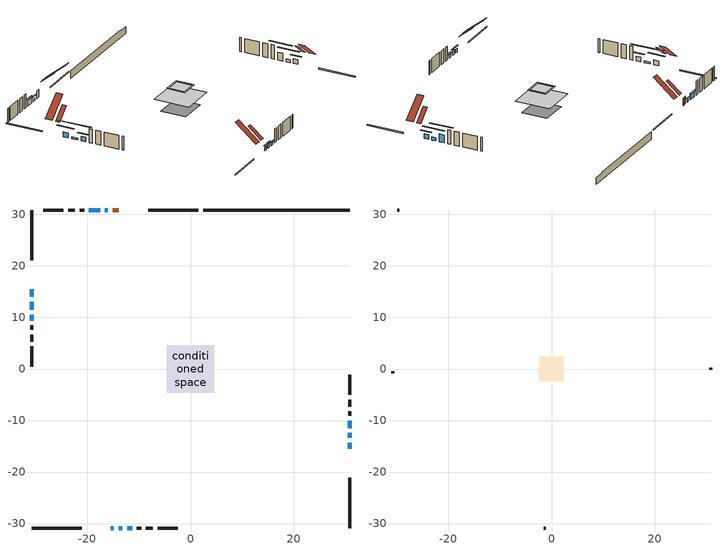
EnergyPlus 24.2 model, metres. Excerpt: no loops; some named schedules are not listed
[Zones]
conditioned space
 floor adiabatic (AdiabaticFloorConstruction): -4.64,-4.64 -4.64,4.64 4.64,4.64 4.64,-4.64 z1.78
 floor foundation (Slab1 construction): -3.71,-3.4 -3.71,3.4 3.71,3.4 3.71,-3.4 z-1.42
 wall outside (RimJoist1 construction): 1.5,30.87 -8.22,30.87 / -30.87,-30.87 -21.15,-30.87 / -30.87,30.87 -30.87,21.15 / 30.87,-30.87 30.87,-21.15 z0.56:0.86
 wall outside (AdiabaticWallConstruction 1): -13.92,30.87 -15.14,30.87 z0.56:2.59
 wall outside (AdiabaticWallConstruction): 30.87,-15.45 30.87,-14.28 / -30.87,10.54 -30.87,9.37 z0.56:1.73; -30.87,15.45 -30.87,14.03 / -13.96,-30.87 -13.25,-30.87 z0.56:1.83; -30.87,13.1 -30.87,11.47 z0.56:1.02; -15.45,-30.87 -14.89,-30.87 z0.56:1.48; -16.06,30.87 -16.62,30.87 z0.56:1.12; -12.32,-30.87 -11.35,-30.87 / 30.87,-13.35 30.87,-12.38 z0.56:1.38; -17.55,30.87 -19.71,30.87 z0.56:1.96; 30.87,-11.46 30.87,-10.03 z0.56:2.59
 wall outside (Wall1 construction): -20.64,30.87 -21.49,30.87 / -10.43,-30.87 -9.57,-30.87 / -30.87,8.45 -30.87,7.59 / 30.87,-9.1 30.87,-8.25 z0.56:4.22
 wall outside (Wall2 construction): -22.42,30.87 -23.77,30.87 / -8.64,-30.87 -7.29,-30.87 / -30.87,6.66 -30.87,5.31 / 30.87,-7.32 30.87,-5.97 z0.56:4.22
 wall outside (Wall3 construction): -24.7,30.87 -28.63,30.87 / -6.36,-30.87 -2.44,-30.87 / -30.87,4.38 -30.87,0.46 / 30.87,-5.04 30.87,-1.12 z0.56:4.22
 wall foundation (FoundationWall1 construction): 2.43,30.87,-1.42 2.43,30.87,0.56 28.02,30.87,0.56 28.02,30.87,0.3 30.87,30.87,0.3 30.87,30.87,-1.42
 window (WindowConstruction): 30.87,-15.45 30.87,-14.28 z0.56:1.73
 window (WindowConstruction 7): -30.87,15.45 -30.87,14.03 z0.56:1.83
 window (WindowConstruction 10): -30.87,13.1 -30.87,11.47 z0.56:1.02
 window (WindowConstruction 1): -30.87,10.54 -30.87,9.38 z0.56:1.73
 window (WindowConstruction 8): -15.45,-30.87 -14.89,-30.87 z0.56:1.47
 window (WindowConstruction 9): -16.06,30.87 -16.62,30.87 z0.56:1.12
 window (WindowConstruction 2): -13.96,-30.87 -13.25,-30.87 z0.56:1.83
 window (WindowConstruction 3): -12.32,-30.87 -11.35,-30.87 z0.56:1.37
 window (WindowConstruction 4): -17.55,30.87 -19.71,30.87 z0.56:1.96
 window (WindowConstruction 5): 30.87,-13.35 30.87,-12.38 z0.56:1.37
 window (WindowConstruction 6): 30.87,-11.46 30.87,-10.03 z0.56:2.59
 door (Door): -13.92,30.87 -15.14,30.87 z0.56:2.59
 ceiling adiabatic (AdiabaticFloorConstruction): 4.64,-4.64 4.64,4.64 -4.64,4.64 -4.64,-4.64 z1.78
 roof outside (Roof2 construction): -12.99,30.87,4.22 -12.99,27.42,7.09 -11.87,27.42,7.09 -11.87,30.87,4.22; -16.38,-30.87,4.22 -16.38,-27.42,7.09 -17.5,-27.42,7.09 -17.5,-30.87,4.22; -30.87,16.38,4.22 -27.42,16.38,7.09 -27.42,17.5,7.09 -30.87,17.5,4.22; 30.87,-16.38,4.22 27.42,-16.38,7.09 27.42,-17.5,7.09 30.87,-17.5,4.22
attic - vented
 floor to conditioned space (Floor1 construction Reversed): -2,-2 -2,2 2,2 2,-2 z4.22
 floor to conditioned space (Floor2 construction Reversed): -2.42,-2.42 -2.42,2.42 2.42,2.42 2.42,-2.42 z4.22
 wall outside (Wall4 construction): -29.55,30.87 -29.94,30.87 / -1.51,-30.87 -1.13,-30.87 / -30.87,-0.47 -30.87,-0.85 / 30.87,-0.19 30.87,0.2 z0.56:4.22
 roof outside (Roof1 construction): -10.94,30.87,4.22 -10.94,25.35,8.81 -9.15,25.35,8.81 -9.15,30.87,4.22; -18.43,-30.87,4.22 -18.43,-25.35,8.81 -20.22,-25.35,8.81 -20.22,-30.87,4.22; -30.87,18.43,4.22 -25.35,18.43,8.81 -25.35,20.22,8.81 -30.87,20.22,4.22; 30.87,-18.43,4.22 25.35,-18.43,8.81 25.35,-20.22,8.81 30.87,-20.22,4.22
shading: 30.87,-13.37 30.87,-16.36 31.16,-16.36 31.16,-13.37 z2.64; -30.87,12.51 -30.87,16.97 -31.16,16.97 -31.16,12.51 z3.35; -30.87,7.81 -30.87,16.76 -31.16,16.76 -31.16,7.81 z4.68; -30.87,8.46 -30.87,11.45 -31.16,11.45 -31.16,8.46 z2.64; -14.28,-30.87 -16.06,-30.87 -16.06,-31.16 -14.28,-31.16 z2.08; -17.23,30.87 -15.45,30.87 -15.45,31.16 -17.23,31.16 z1.73; -12.95,-30.87 -14.26,-30.87 -14.26,-31.16 -12.95,-31.16 z2.13; -11.06,-30.87 -12.62,-30.87 -12.62,-31.16 -11.06,-31.16 z1.67; -20.01,30.87 -17.25,30.87 -17.25,31.16 -20.01,31.16 z2.25; 30.87,-9.94 30.87,-15.79 31.16,-15.79 31.16,-9.94 z3.82; 30.87,-7.59 30.87,-13.9 31.16,-13.9 31.16,-7.59 z5.03
[Building]
Building 1: Terrain=Suburbs
[Site:Location]
Greenwood AP_NS: Latitude {deg}=44.98; Longitude {deg}=-64.92; Time Zone {hr}=-4; Elevation {m}=28; Keep Site Location Information=Yes
[Site:GroundTemperature:Shallow]
3.62696, 1.72046, 1.56778, 2.47251, 6.10451, 9.71958, 12.8537, 14.839, 15.0077, 13.3929, 10.3388, 6.83459
[Site:WaterMainsTemperature]
Calculation Method=Schedule; Temperature Schedule=mains temperature schedule
[Material] Roughness=Rough; Thermal Absorptance=0.9
Name | Thickness {m} | Conductivity {W/m-K} | Density {kg/m3} | Specific Heat {J/kg-K} | Solar Absorptance | Visible Absorptance
asphalt or fiberglass shingles | 0.00635 | 0.162714 | 1121.4 | 1465.45 | 0.4 | 0.4
ceiling loosefill ins | 0.169333 | 0.0480833 | 16.02 | 1046.75 | 0.7 | 0.7
ceiling loosefill ins 1 | 0.0846667 | 0.0480833 | 16.02 | 1046.75 | 0.7 | 0.7
ceiling stud and cavity | 0.1397 | 0.153456 | 65.682 | 1177.47 | 0.7 | 0.7
ceiling stud and cavity 1 | 0.1397 | 0.0918254 | 65.682 | 1177.47 | 0.7 | 0.7
concrete 4.0 in. | 0.1016 | 1.803125 | 2242.8 | 837.4 | 0.7 | 0.7
concrete 8.0 in. | 0.2032 | 1.803125 | 2242.8 | 837.4 | 0.7 | 0.7
door material | 0.04445 | 0.188738 | 512.64 | 1214.23 | 0.7 | 0.7
exterior vertical ins | 0.00212367 | 0.029427 | 32.04 | 1214.23 | 0.7 | 0.7
floor covering | 0.0127 | 0.0433444 | 54.468 | 1339.84 | 0.6 | 0.6
floor rigid ins; wall rigid ins | 0.512978 | 0.029427 | 32.04 | 1214.23 | 0.7 | 0.7
floor stud and cavity | 0.1397 | 1.75129 | 37.0049 | 1207.88 | 0.7 | 0.7
furniture material conditioned space 1 | 0.1524 | 0.115458 | 640.8 | 1214.23 | 0.6 | 0.6
gypsum board | 0.0127 | 0.160291 | 801 | 837.4 | 0.6 | 0.6
osb sheathing 0.5 in. | 0.0127 | 0.115458 | 512.64 | 1214.23 | 0.7 | 0.7
osb sheathing 0.75 in. | 0.01905 | 0.115458 | 512.64 | 1214.23 | 0.7 | 0.7
rim joist stud and cavity | 0.0508 | 0.145373 | 50.32683 | 1063.81 | 0.6 | 0.6
roof rigid ins | 0.051816 | 0.029427 | 32.04 | 1214.23 | 0.7 | 0.7
roof stud and cavity | 0.2032 | 0.200388 | 78.34581 | 1123.46 | 0.7 | 0.7
wall stud and cavity | 0.1397 | 0.0918269 | 139.0536 | 1170.24 | 0.7 | 0.7
wall stud and cavity 1 | 0.1397 | 0.116846 | 139.0536 | 1170.24 | 0.7 | 0.7
wall stud and cavity 2 | 0.1397 | 0.0874734 | 139.0536 | 1170.24 | 0.7 | 0.7
wall stud and cavity 3 | 0.0889 | 6.1454 | 50.32683 | 1063.81 | 0.6 | 0.6
wall stud and cavity 4 | 0.0889 | 0.380278 | 52.3479 | 1209.89 | 0.7 | 0.7
wall stud and cavity 5 | 0.0889 | 0.391764 | 83.0341 | 1211.67 | 0.7 | 0.7
wood siding | 0.0254 | 0.102417 | 544.68 | 1172.36 | 0.4 | 0.4
wood siding 1 | 0.00254 | 0.102417 | 544.68 | 1172.36 | 0.4 | 0.4
wood siding 2; wood siding 3; wood siding 4 | 0.0254 | 0.102417 | 544.68 | 1172.36 | 0.7 | 0.7
[WindowMaterial:SimpleGlazingSystem]
Name | U-Factor {W/m2-K} | Solar Heat Gain Coefficient
WindowMaterial | 2.856034 | 0.65
WindowMaterial 1 | 2.84865 | 0.63
WindowMaterial 2 | 3.023535 | 0.5
WindowMaterial 3 | 2.93496 | 0.62
WindowMaterial 4 | 2.99003 | 0.57
WindowMaterial 5 | 2.986628 | 0.6
WindowMaterial 6 | 3.01161 | 0.56
WindowMaterial 7 | 5.14938 | 0.64
[Construction]
AdiabaticFloorConstruction: floor stud and cavity, floor rigid ins, osb sheathing 0.75 in., floor covering
AdiabaticWallConstruction: wood siding 3, wall rigid ins, wall stud and cavity 4, gypsum board
AdiabaticWallConstruction 1: wood siding 4, wall rigid ins, wall stud and cavity 4, gypsum board
Door: door material
Floor1 construction Reversed: gypsum board, ceiling stud and cavity, ceiling loosefill ins
Floor2 construction Reversed: gypsum board, ceiling stud and cavity 1, ceiling loosefill ins 1
FoundationWall1 construction: concrete 8.0 in.
furniture construction conditioned space 1: furniture material conditioned space 1
PartitionWallConstruction: gypsum board, wall stud and cavity 5, gypsum board
RimJoist1 construction: wood siding 2, rim joist stud and cavity
Roof1 construction: asphalt or fiberglass shingles
Roof2 construction: asphalt or fiberglass shingles, roof rigid ins, osb sheathing 0.75 in., roof stud and cavity, gypsum board
Slab1 construction: concrete 4.0 in.
Wall1 construction: wood siding, osb sheathing 0.5 in., wall stud and cavity, gypsum board
Wall2 construction: wood siding, osb sheathing 0.5 in., wall stud and cavity 1, gypsum board
Wall3 construction: wood siding, osb sheathing 0.5 in., wall stud and cavity 2, gypsum board
Wall4 construction: wood siding 1, wall stud and cavity 3
WindowConstruction; WindowConstruction 1: WindowMaterial
WindowConstruction 10: WindowMaterial 7
WindowConstruction 2; WindowConstruction 7: WindowMaterial 1
WindowConstruction 3; WindowConstruction 5: WindowMaterial 2
WindowConstruction 4: WindowMaterial 3
WindowConstruction 6: WindowMaterial 4
WindowConstruction 8: WindowMaterial 5
WindowConstruction 9: WindowMaterial 6
[Zone] Multiplier=1; Part of Total Floor Area=Yes
Name | Volume {m3}
attic - vented | 26.5585
conditioned space | 306.3
[Space]
Name | Zone | Volume {m3}
attic - vented 1 | attic - vented | 26.5585
conditioned space 1 | conditioned space | 306.3
[ZoneInfiltration:EffectiveLeakageArea]
infil attic - vented 1: Zone or Space=attic - vented 1; Schedule=Always On Discrete; Effective Air Leakage Area {cm2}=1637.38; Stack Coefficient=0.000573841; Wind Coefficient=1.61851e-05
[ZoneMixing]
whole house fan mix: Zone or Space=attic - vented; Schedule=Always On Continuous; Design Flow Rate Calculation Method=Flow/Zone; Design Flow Rate {m3/s}=0; Source Zone or Space=conditioned space
[SurfaceProperty:ExposedFoundationPerimeter]
Slab1: Exposed Perimeter Calculation Method=TotalExposedPerimeter; Total Exposed Perimeter {m}=28.438
[InternalMass] Zone or ZoneList=conditioned space; Space or SpaceList=conditioned space 1
Name | Construction | Surface Area {m2}
furniture mass conditioned space 1 | furniture construction conditioned space 1 | 54.66
partition wall mass | PartitionWallConstruction | 136.65
[Lights]
interior lighting: Zone or ZoneList or Space or SpaceList=conditioned space 1; Schedule=interior lighting schedule; Design Level Calculation Method=LightingLevel; Lighting Level {W}=343.2; Return Air Fraction=0; Fraction Radiant=0.6; Fraction Visible=0.2; Fraction Replaceable=1
[People]
occupants: Zone or ZoneList or Space or SpaceList=conditioned space 1; Number of People Schedule=occupants schedule; Number of People Calculation Method=People; Number of People=3; Fraction Radiant=0.314171; Sensible Heat Fraction=0.56303; Activity Level Schedule=occupants activity schedule; Carbon Dioxide Generation Rate {m3/s-W}=0; Enable ASHRAE 55 Comfort Warnings=No; Mean Radiant Temperature Calculation Type=EnclosureAveraged
[ElectricEquipment] Zone or ZoneList or Space or SpaceList=conditioned space 1; Design Level Calculation Method=EquipmentLevel
Name | Schedule | Design Level {W} | Fraction Latent | Fraction Radiant | Fraction Lost
clothes dryer | clothes dryer schedule | 140.772 | 0.015 | 0.081 | 0.85
clothes washer | clothes washer schedule | 32.1985 | 0.03 | 0.162 | 0.7
cooking range | cooking range schedule | 215.147 | 0.08 | 0.432 | 0.2
dishwasher | dishwasher schedule | 66.8632 | 0.3 | 0.18 | 0.4
fridge | fridge schedule | 72.9452 | 0 | 0.6 | 0
mech vent house fan | mech vent house fan schedule | 0 | 0 | 0 | 1
mech vent house fan cfis | mech vent house fan cfis schedule | 0 | 0 | 0 | 0
misc plug loads | misc plug loads schedule | 494.7 | 0.045 | 0.513 | 0.1
whole house fan | Always On Discrete | 0 | 0 | 0 | 1
[OtherEquipment] Zone or ZoneList or Space or SpaceList=conditioned space 1; Design Level Calculation Method=EquipmentLevel
Name | Fuel Type | Schedule | Design Level {W} | Fraction Latent | Fraction Radiant | Fraction Lost
clothes dryer 1 | Electricity | clothes dryer schedule | 0 | 0.015 | 0.081 | 0.85
cooking range 1 | Electricity | cooking range schedule | 0 | 0.08 | 0.432 | 0.2
general water use latent | None | general water use schedule | 62.594 | 1 | 0 | 0
general water use sensible | None | general water use schedule | -61.6891 | 0 | 0.6 | 0
mech vent house fan latent load | None | Always On Discrete | 0 | 1 | 0 | 0
mech vent house fan sensible load | None | Always On Discrete | 0 | 0 | 0 | 0
water heater energy adjustment1 | FuelOilNo2 | Always On Discrete | 0.01 | 0 | 0 | 1
[ZoneInfiltration:DesignFlowRate] Zone or ZoneList or Space or SpaceList=conditioned space 1; Schedule=Always On Discrete; Design Flow Rate Calculation Method=Flow/Zone; Design Flow Rate {m3/s}=0
infil flow; natural vent flow; whole house fan flow
[Foundation:Kiva]
Foundation Kiva 1: Initial Indoor Air Temperature {C}=18; Wall Height Above Grade {m}=0.560009; Wall Depth Below Slab {m}=0.2032; Custom Block Material Name 1=exterior vertical ins; Custom Block Depth 1 {m}=1.98001; Custom Block X Position 1 {m}=0.2032; Custom Block Z Position 1 {m}=0
[Foundation:Kiva:Settings]
Soil Conductivity {W/m-K}=0.849921; Soil Density {kg/m3}=1842.3; Soil Specific Heat {J/kg-K}=418.7; Ground Solar Absorptivity=0.9; Ground Thermal Absorptivity=0.9; Ground Surface Roughness {m}=0.03; Far-Field Width {m}=40; Deep-Ground Boundary Condition=ZeroFlux; Deep-Ground Depth {m}=40; Minimum Cell Dimension {m}=0.2; Maximum Cell Growth Coefficient=3; Simulation Timestep=Timestep
[Exterior:Lights]
exterior lighting: Schedule=exterior lighting schedule; Design Level {W}=75.6
[Schedule:Constant]
Name | Hourly Value
Always On Continuous; mech vent house fan schedule; mech vent house fan cfis schedule; Always On Discrete | 1
occupants activity schedule | 117.228
fridge schedule | 0
[Schedule:Week:Daily]
interior lighting schedule Week Rule - Jan1-Jan27: interior lighting schedule day, interior lighting schedule day, interior lighting schedule day, interior lighting schedule day, interior lighting schedule day, interior lighting schedule day, interior lighting schedule day, interior lighting schedule default day, interior lighting schedule default day, interior lighting schedule default day, interior lighting schedule default day, interior lighting schedule default day
interior lighting schedule Week Rule - Jan28-Feb3: interior lighting schedule day, interior lighting schedule day, interior lighting schedule day, interior lighting schedule day, interior lighting schedule day 1, interior lighting schedule day 1, interior lighting schedule day 1, interior lighting schedule default day, interior lighting schedule default day, interior lighting schedule default day, interior lighting schedule default day, interior lighting schedule default day
interior lighting schedule Week Rule - Feb4-Feb24: interior lighting schedule day 1, interior lighting schedule day 1, interior lighting schedule day 1, interior lighting schedule day 1, interior lighting schedule day 1, interior lighting schedule day 1, interior lighting schedule day 1, interior lighting schedule default day, interior lighting schedule default day, interior lighting schedule default day, interior lighting schedule default day, interior lighting schedule default day
interior lighting schedule Week Rule - Feb25-Mar3: interior lighting schedule day 1, interior lighting schedule day 1, interior lighting schedule day 1, interior lighting schedule day 1, interior lighting schedule day 2, interior lighting schedule day 2, interior lighting schedule day 2, interior lighting schedule default day, interior lighting schedule default day, interior lighting schedule default day, interior lighting schedule default day, interior lighting schedule default day
interior lighting schedule Week Rule - Mar4-Mar31: interior lighting schedule day 2, interior lighting schedule day 2, interior lighting schedule day 2, interior lighting schedule day 2, interior lighting schedule day 2, interior lighting schedule day 2, interior lighting schedule day 2, interior lighting schedule default day, interior lighting schedule default day, interior lighting schedule default day, interior lighting schedule default day, interior lighting schedule default day
interior lighting schedule Week Rule - Apr1-Apr28: interior lighting schedule day 3, interior lighting schedule day 3, interior lighting schedule day 3, interior lighting schedule day 3, interior lighting schedule day 3, interior lighting schedule day 3, interior lighting schedule day 3, interior lighting schedule default day, interior lighting schedule default day, interior lighting schedule default day, interior lighting schedule default day, interior lighting schedule default day
interior lighting schedule Week Rule - Apr29-May5: interior lighting schedule day 3, interior lighting schedule day 3, interior lighting schedule day 4, interior lighting schedule day 4, interior lighting schedule day 4, interior lighting schedule day 4, interior lighting schedule day 4, interior lighting schedule default day, interior lighting schedule default day, interior lighting schedule default day, interior lighting schedule default day, interior lighting schedule default day
interior lighting schedule Week Rule - May6-May26: interior lighting schedule day 4, interior lighting schedule day 4, interior lighting schedule day 4, interior lighting schedule day 4, interior lighting schedule day 4, interior lighting schedule day 4, interior lighting schedule day 4, interior lighting schedule default day, interior lighting schedule default day, interior lighting schedule default day, interior lighting schedule default day, interior lighting schedule default day
interior lighting schedule Week Rule - May27-Jun2: interior lighting schedule day 4, interior lighting schedule day 4, interior lighting schedule day 4, interior lighting schedule day 4, interior lighting schedule day 4, interior lighting schedule day 5, interior lighting schedule day 5, interior lighting schedule default day, interior lighting schedule default day, interior lighting schedule default day, interior lighting schedule default day, interior lighting schedule default day
interior lighting schedule Week Rule - Jun3-Jun30: interior lighting schedule day 5, interior lighting schedule day 5, interior lighting schedule day 5, interior lighting schedule day 5, interior lighting schedule day 5, interior lighting schedule day 5, interior lighting schedule day 5, interior lighting schedule default day, interior lighting schedule default day, interior lighting schedule default day, interior lighting schedule default day, interior lighting schedule default day
interior lighting schedule Week Rule - Jul1-Jul28: interior lighting schedule day 6, interior lighting schedule day 6, interior lighting schedule day 6, interior lighting schedule day 6, interior lighting schedule day 6, interior lighting schedule day 6, interior lighting schedule day 6, interior lighting schedule default day, interior lighting schedule default day, interior lighting schedule default day, interior lighting schedule default day, interior lighting schedule default day
interior lighting schedule Week Rule - Jul29-Aug4: interior lighting schedule day 6, interior lighting schedule day 6, interior lighting schedule day 6, interior lighting schedule day 7, interior lighting schedule day 7, interior lighting schedule day 7, interior lighting schedule day 7, interior lighting schedule default day, interior lighting schedule default day, interior lighting schedule default day, interior lighting schedule default day, interior lighting schedule default day
interior lighting schedule Week Rule - Aug5-Aug25: interior lighting schedule day 7, interior lighting schedule day 7, interior lighting schedule day 7, interior lighting schedule day 7, interior lighting schedule day 7, interior lighting schedule day 7, interior lighting schedule day 7, interior lighting schedule default day, interior lighting schedule default day, interior lighting schedule default day, interior lighting schedule default day, interior lighting schedule default day
interior lighting schedule Week Rule - Aug26-Sep1: interior lighting schedule day 7, interior lighting schedule day 7, interior lighting schedule day 7, interior lighting schedule day 7, interior lighting schedule day 7, interior lighting schedule day 7, interior lighting schedule day 8, interior lighting schedule default day, interior lighting schedule default day, interior lighting schedule default day, interior lighting schedule default day, interior lighting schedule default day
interior lighting schedule Week Rule - Sep2-Sep29: interior lighting schedule day 8, interior lighting schedule day 8, interior lighting schedule day 8, interior lighting schedule day 8, interior lighting schedule day 8, interior lighting schedule day 8, interior lighting schedule day 8, interior lighting schedule default day, interior lighting schedule default day, interior lighting schedule default day, interior lighting schedule default day, interior lighting schedule default day
interior lighting schedule Week Rule - Sep30-Oct6: interior lighting schedule day 8, interior lighting schedule day 9, interior lighting schedule day 9, interior lighting schedule day 9, interior lighting schedule day 9, interior lighting schedule day 9, interior lighting schedule day 9, interior lighting schedule default day, interior lighting schedule default day, interior lighting schedule default day, interior lighting schedule default day, interior lighting schedule default day
interior lighting schedule Week Rule - Oct7-Oct27: interior lighting schedule day 9, interior lighting schedule day 9, interior lighting schedule day 9, interior lighting schedule day 9, interior lighting schedule day 9, interior lighting schedule day 9, interior lighting schedule day 9, interior lighting schedule default day, interior lighting schedule default day, interior lighting schedule default day, interior lighting schedule default day, interior lighting schedule default day
interior lighting schedule Week Rule - Oct28-Nov3: interior lighting schedule day 9, interior lighting schedule day 9, interior lighting schedule day 9, interior lighting schedule day 9, interior lighting schedule day 10, interior lighting schedule day 10, interior lighting schedule day 10, interior lighting schedule default day, interior lighting schedule default day, interior lighting schedule default day, interior lighting schedule default day, interior lighting schedule default day
interior lighting schedule Week Rule - Nov4-Nov24: interior lighting schedule day 10, interior lighting schedule day 10, interior lighting schedule day 10, interior lighting schedule day 10, interior lighting schedule day 10, interior lighting schedule day 10, interior lighting schedule day 10, interior lighting schedule default day, interior lighting schedule default day, interior lighting schedule default day, interior lighting schedule default day, interior lighting schedule default day
interior lighting schedule Week Rule - Nov25-Dec1: interior lighting schedule day 10, interior lighting schedule day 10, interior lighting schedule day 10, interior lighting schedule day 10, interior lighting schedule day 10, interior lighting schedule day 10, interior lighting schedule day 11, interior lighting schedule default day, interior lighting schedule default day, interior lighting schedule default day, interior lighting schedule default day, interior lighting schedule default day
interior lighting schedule Week Rule - Dec2-Dec31: interior lighting schedule day 11, interior lighting schedule day 11, interior lighting schedule day 11, interior lighting schedule day 11, interior lighting schedule day 11, interior lighting schedule day 11, interior lighting schedule day 11, interior lighting schedule default day, interior lighting schedule default day, interior lighting schedule default day, interior lighting schedule default day, interior lighting schedule default day
occupants schedule Week Rule - Jan1-Dec31: occupants schedule day, occupants schedule day, occupants schedule day, occupants schedule day, occupants schedule day, occupants schedule day, occupants schedule day, occupants schedule default day, occupants schedule default day, occupants schedule default day, occupants schedule default day, occupants schedule default day
clothes dryer schedule Week Rule - Jan1-Dec31: clothes dryer schedule day, clothes dryer schedule day, clothes dryer schedule day, clothes dryer schedule day, clothes dryer schedule day, clothes dryer schedule day, clothes dryer schedule day, clothes dryer schedule default day, clothes dryer schedule default day, clothes dryer schedule default day, clothes dryer schedule default day, clothes dryer schedule default day
clothes washer schedule Week Rule - Jan1-Dec31: clothes washer schedule day, clothes washer schedule day, clothes washer schedule day, clothes washer schedule day, clothes washer schedule day, clothes washer schedule day, clothes washer schedule day, clothes washer schedule default day, clothes washer schedule default day, clothes washer schedule default day, clothes washer schedule default day, clothes washer schedule default day
cooking range schedule Week Rule - Jan1-Dec31: cooking range schedule day, cooking range schedule day, cooking range schedule day, cooking range schedule day, cooking range schedule day, cooking range schedule day, cooking range schedule day, cooking range schedule default day, cooking range schedule default day, cooking range schedule default day, cooking range schedule default day, cooking range schedule default day
dishwasher schedule Week Rule - Jan1-Dec31: dishwasher schedule day, dishwasher schedule day, dishwasher schedule day, dishwasher schedule day, dishwasher schedule day, dishwasher schedule day, dishwasher schedule day, dishwasher schedule default day, dishwasher schedule default day, dishwasher schedule default day, dishwasher schedule default day, dishwasher schedule default day
misc plug loads schedule Week Rule - Jan1-Dec31: misc plug loads schedule day, misc plug loads schedule day, misc plug loads schedule day, misc plug loads schedule day, misc plug loads schedule day, misc plug loads schedule day, misc plug loads schedule day, misc plug loads schedule default day, misc plug loads schedule default day, misc plug loads schedule default day, misc plug loads schedule default day, misc plug loads schedule default day
general water use schedule Week Rule - Jan1-Dec31: general water use schedule day, general water use schedule day, general water use schedule day, general water use schedule day, general water use schedule day, general water use schedule day, general water use schedule day, general water use schedule default day, general water use schedule default day, general water use schedule default day, general water use schedule default day, general water use schedule default day
exterior lighting schedule Week Rule - Jan1-Jan27: exterior lighting schedule day, exterior lighting schedule day, exterior lighting schedule day, exterior lighting schedule day, exterior lighting schedule day, exterior lighting schedule day, exterior lighting schedule day, exterior lighting schedule default day, exterior lighting schedule default day, exterior lighting schedule default day, exterior lighting schedule default day, exterior lighting schedule default day
exterior lighting schedule Week Rule - Jan28-Feb3: exterior lighting schedule day, exterior lighting schedule day, exterior lighting schedule day, exterior lighting schedule day, exterior lighting schedule day 1, exterior lighting schedule day 1, exterior lighting schedule day 1, exterior lighting schedule default day, exterior lighting schedule default day, exterior lighting schedule default day, exterior lighting schedule default day, exterior lighting schedule default day
exterior lighting schedule Week Rule - Feb4-Feb24: exterior lighting schedule day 1, exterior lighting schedule day 1, exterior lighting schedule day 1, exterior lighting schedule day 1, exterior lighting schedule day 1, exterior lighting schedule day 1, exterior lighting schedule day 1, exterior lighting schedule default day, exterior lighting schedule default day, exterior lighting schedule default day, exterior lighting schedule default day, exterior lighting schedule default day
exterior lighting schedule Week Rule - Feb25-Mar3: exterior lighting schedule day 1, exterior lighting schedule day 1, exterior lighting schedule day 1, exterior lighting schedule day 1, exterior lighting schedule day 2, exterior lighting schedule day 2, exterior lighting schedule day 2, exterior lighting schedule default day, exterior lighting schedule default day, exterior lighting schedule default day, exterior lighting schedule default day, exterior lighting schedule default day
exterior lighting schedule Week Rule - Mar4-Mar31: exterior lighting schedule day 2, exterior lighting schedule day 2, exterior lighting schedule day 2, exterior lighting schedule day 2, exterior lighting schedule day 2, exterior lighting schedule day 2, exterior lighting schedule day 2, exterior lighting schedule default day, exterior lighting schedule default day, exterior lighting schedule default day, exterior lighting schedule default day, exterior lighting schedule default day
exterior lighting schedule Week Rule - Apr1-Apr28: exterior lighting schedule day 3, exterior lighting schedule day 3, exterior lighting schedule day 3, exterior lighting schedule day 3, exterior lighting schedule day 3, exterior lighting schedule day 3, exterior lighting schedule day 3, exterior lighting schedule default day, exterior lighting schedule default day, exterior lighting schedule default day, exterior lighting schedule default day, exterior lighting schedule default day
exterior lighting schedule Week Rule - Apr29-May5: exterior lighting schedule day 3, exterior lighting schedule day 3, exterior lighting schedule day 4, exterior lighting schedule day 4, exterior lighting schedule day 4, exterior lighting schedule day 4, exterior lighting schedule day 4, exterior lighting schedule default day, exterior lighting schedule default day, exterior lighting schedule default day, exterior lighting schedule default day, exterior lighting schedule default day
exterior lighting schedule Week Rule - May6-May26: exterior lighting schedule day 4, exterior lighting schedule day 4, exterior lighting schedule day 4, exterior lighting schedule day 4, exterior lighting schedule day 4, exterior lighting schedule day 4, exterior lighting schedule day 4, exterior lighting schedule default day, exterior lighting schedule default day, exterior lighting schedule default day, exterior lighting schedule default day, exterior lighting schedule default day
exterior lighting schedule Week Rule - May27-Jun2: exterior lighting schedule day 4, exterior lighting schedule day 4, exterior lighting schedule day 4, exterior lighting schedule day 4, exterior lighting schedule day 4, exterior lighting schedule day 5, exterior lighting schedule day 5, exterior lighting schedule default day, exterior lighting schedule default day, exterior lighting schedule default day, exterior lighting schedule default day, exterior lighting schedule default day
exterior lighting schedule Week Rule - Jun3-Jun30: exterior lighting schedule day 5, exterior lighting schedule day 5, exterior lighting schedule day 5, exterior lighting schedule day 5, exterior lighting schedule day 5, exterior lighting schedule day 5, exterior lighting schedule day 5, exterior lighting schedule default day, exterior lighting schedule default day, exterior lighting schedule default day, exterior lighting schedule default day, exterior lighting schedule default day
exterior lighting schedule Week Rule - Jul1-Jul28: exterior lighting schedule day 6, exterior lighting schedule day 6, exterior lighting schedule day 6, exterior lighting schedule day 6, exterior lighting schedule day 6, exterior lighting schedule day 6, exterior lighting schedule day 6, exterior lighting schedule default day, exterior lighting schedule default day, exterior lighting schedule default day, exterior lighting schedule default day, exterior lighting schedule default day
exterior lighting schedule Week Rule - Jul29-Aug4: exterior lighting schedule day 6, exterior lighting schedule day 6, exterior lighting schedule day 6, exterior lighting schedule day 7, exterior lighting schedule day 7, exterior lighting schedule day 7, exterior lighting schedule day 7, exterior lighting schedule default day, exterior lighting schedule default day, exterior lighting schedule default day, exterior lighting schedule default day, exterior lighting schedule default day
exterior lighting schedule Week Rule - Aug5-Aug25: exterior lighting schedule day 7, exterior lighting schedule day 7, exterior lighting schedule day 7, exterior lighting schedule day 7, exterior lighting schedule day 7, exterior lighting schedule day 7, exterior lighting schedule day 7, exterior lighting schedule default day, exterior lighting schedule default day, exterior lighting schedule default day, exterior lighting schedule default day, exterior lighting schedule default day
exterior lighting schedule Week Rule - Aug26-Sep1: exterior lighting schedule day 7, exterior lighting schedule day 7, exterior lighting schedule day 7, exterior lighting schedule day 7, exterior lighting schedule day 7, exterior lighting schedule day 7, exterior lighting schedule day 8, exterior lighting schedule default day, exterior lighting schedule default day, exterior lighting schedule default day, exterior lighting schedule default day, exterior lighting schedule default day
exterior lighting schedule Week Rule - Sep2-Sep29: exterior lighting schedule day 8, exterior lighting schedule day 8, exterior lighting schedule day 8, exterior lighting schedule day 8, exterior lighting schedule day 8, exterior lighting schedule day 8, exterior lighting schedule day 8, exterior lighting schedule default day, exterior lighting schedule default day, exterior lighting schedule default day, exterior lighting schedule default day, exterior lighting schedule default day
exterior lighting schedule Week Rule - Sep30-Oct6: exterior lighting schedule day 8, exterior lighting schedule day 9, exterior lighting schedule day 9, exterior lighting schedule day 9, exterior lighting schedule day 9, exterior lighting schedule day 9, exterior lighting schedule day 9, exterior lighting schedule default day, exterior lighting schedule default day, exterior lighting schedule default day, exterior lighting schedule default day, exterior lighting schedule default day
exterior lighting schedule Week Rule - Oct7-Oct27: exterior lighting schedule day 9, exterior lighting schedule day 9, exterior lighting schedule day 9, exterior lighting schedule day 9, exterior lighting schedule day 9, exterior lighting schedule day 9, exterior lighting schedule day 9, exterior lighting schedule default day, exterior lighting schedule default day, exterior lighting schedule default day, exterior lighting schedule default day, exterior lighting schedule default day
exterior lighting schedule Week Rule - Oct28-Nov3: exterior lighting schedule day 9, exterior lighting schedule day 9, exterior lighting schedule day 9, exterior lighting schedule day 9, exterior lighting schedule day 10, exterior lighting schedule day 10, exterior lighting schedule day 10, exterior lighting schedule default day, exterior lighting schedule default day, exterior lighting schedule default day, exterior lighting schedule default day, exterior lighting schedule default day
exterior lighting schedule Week Rule - Nov4-Nov24: exterior lighting schedule day 10, exterior lighting schedule day 10, exterior lighting schedule day 10, exterior lighting schedule day 10, exterior lighting schedule day 10, exterior lighting schedule day 10, exterior lighting schedule day 10, exterior lighting schedule default day, exterior lighting schedule default day, exterior lighting schedule default day, exterior lighting schedule default day, exterior lighting schedule default day
[Schedule:Year]
interior lighting schedule: interior lighting schedule Week Rule - Jan1-Jan27, 1, 1, 1, 27, interior lighting schedule Week Rule - Jan28-Feb3, 1, 28, 2, 3, interior lighting schedule Week Rule - Feb4-Feb24, 2, 4, 2, 24, interior lighting schedule Week Rule - Feb25-Mar3, 2, 25, 3, 3, interior lighting schedule Week Rule - Mar4-Mar31, 3, 4, 3, 31, interior lighting schedule Week Rule - Apr1-Apr28, 4, 1, 4, 28, interior lighting schedule Week Rule - Apr29-May5, 4, 29, 5, 5, interior lighting schedule Week Rule - May6-May26, 5, 6, 5, 26, interior lighting schedule Week Rule - May27-Jun2, 5, 27, 6, 2, interior lighting schedule Week Rule - Jun3-Jun30, 6, 3, 6, 30, interior lighting schedule Week Rule - Jul1-Jul28, 7, 1, 7, 28, interior lighting schedule Week Rule - Jul29-Aug4, 7, 29, 8, 4, interior lighting schedule Week Rule - Aug5-Aug25, 8, 5, 8, 25, interior lighting schedule Week Rule - Aug26-Sep1, 8, 26, 9, 1, interior lighting schedule Week Rule - Sep2-Sep29, 9, 2, 9, 29, interior lighting schedule Week Rule - Sep30-Oct6, 9, 30, 10, 6, interior lighting schedule Week Rule - Oct7-Oct27, 10, 7, 10, 27, interior lighting schedule Week Rule - Oct28-Nov3, 10, 28, 11, 3, interior lighting schedule Week Rule - Nov4-Nov24, 11, 4, 11, 24, interior lighting schedule Week Rule - Nov25-Dec1, 11, 25, 12, 1, interior lighting schedule Week Rule - Dec2-Dec31, 12, 2, 12, 31
occupants schedule: occupants schedule Week Rule - Jan1-Dec31, 1, 1, 12, 31
clothes dryer schedule: clothes dryer schedule Week Rule - Jan1-Dec31, 1, 1, 12, 31
clothes washer schedule: clothes washer schedule Week Rule - Jan1-Dec31, 1, 1, 12, 31
cooking range schedule: cooking range schedule Week Rule - Jan1-Dec31, 1, 1, 12, 31
dishwasher schedule: dishwasher schedule Week Rule - Jan1-Dec31, 1, 1, 12, 31
misc plug loads schedule: misc plug loads schedule Week Rule - Jan1-Dec31, 1, 1, 12, 31
general water use schedule: general water use schedule Week Rule - Jan1-Dec31, 1, 1, 12, 31
exterior lighting schedule: exterior lighting schedule Week Rule - Jan1-Jan27, 1, 1, 1, 27, exterior lighting schedule Week Rule - Jan28-Feb3, 1, 28, 2, 3, exterior lighting schedule Week Rule - Feb4-Feb24, 2, 4, 2, 24, exterior lighting schedule Week Rule - Feb25-Mar3, 2, 25, 3, 3, exterior lighting schedule Week Rule - Mar4-Mar31, 3, 4, 3, 31, exterior lighting schedule Week Rule - Apr1-Apr28, 4, 1, 4, 28, exterior lighting schedule Week Rule - Apr29-May5, 4, 29, 5, 5, exterior lighting schedule Week Rule - May6-May26, 5, 6, 5, 26, exterior lighting schedule Week Rule - May27-Jun2, 5, 27, 6, 2, exterior lighting schedule Week Rule - Jun3-Jun30, 6, 3, 6, 30, exterior lighting schedule Week Rule - Jul1-Jul28, 7, 1, 7, 28, exterior lighting schedule Week Rule - Jul29-Aug4, 7, 29, 8, 4, exterior lighting schedule Week Rule - Aug5-Aug25, 8, 5, 8, 25, exterior lighting schedule Week Rule - Aug26-Sep1, 8, 26, 9, 1, exterior lighting schedule Week Rule - Sep2-Sep29, 9, 2, 9, 29, exterior lighting schedule Week Rule - Sep30-Oct6, 9, 30, 10, 6, exterior lighting schedule Week Rule - Oct7-Oct27, 10, 7, 10, 27, exterior lighting schedule Week Rule - Oct28-Nov3, 10, 28, 11, 3, exterior lighting schedule Week Rule - Nov4-Nov24, 11, 4, 11, 24, exterior lighting schedule Week Rule - Nov25-Dec1, 11, 25, 12, 1, exterior lighting schedule Week Rule - Dec2-Dec31, 12, 2, 12, 31
[Schedule:Compact]
mains temperature schedule: Through: 01/01, For: AllDays, Until: 24:00, 7.74778, Through: 01/02, For: AllDays, Until: 24:00, 7.68278, Through: 01/03, For: AllDays, Until: 24:00, 7.61944, Through: 01/04, For: AllDays, Until: 24:00, 7.55667, Through: 01/05, For: AllDays, Until: 24:00, 7.495, Through: 01/06, For: AllDays, Until: 24:00, 7.435, Through: 01/07, For: AllDays, Until: 24:00, 7.37556, Through: 01/08, For: AllDays, Until: 24:00, 7.31778, Through: 01/09, For: AllDays, Until: 24:00, 7.26111, Through: 01/10, For: AllDays, Until: 24:00, 7.20556, Through: 01/11, For: AllDays, Until: 24:00, 7.15111, Through: 01/12, For: AllDays, Until: 24:00, 7.09833, Through: 01/13, For: AllDays, Until: 24:00, 7.04667, Through: 01/14, For: AllDays, Until: 24:00, 6.99667, Through: 01/15, For: AllDays, Until: 24:00, 6.94722, Through: 01/16, For: AllDays, Until: 24:00, 6.9, Through: 01/17, For: AllDays, Until: 24:00, 6.85333, Through: 01/18, For: AllDays, Until: 24:00, 6.80833, Through: 01/19, For: AllDays, Until: 24:00, 6.765, Through: 01/20, For: AllDays, Until: 24:00, 6.72278, Through: 01/21, For: AllDays, Until: 24:00, 6.68167, Through: 01/22, For: AllDays, Until: 24:00, 6.64278, Through: 01/23, For: AllDays, Until: 24:00, 6.60444, Through: 01/24, For: AllDays, Until: 24:00, 6.56778, Through: 01/25, For: AllDays, Until: 24:00, 6.53278, Through: 01/26, For: AllDays, Until: 24:00, 6.49944, Through: 01/27, For: AllDays, Until: 24:00, 6.46722, Through: 01/28, For: AllDays, Until: 24:00, 6.43667, Through: 01/29, For: AllDays, Until: 24:00, 6.40722, Through: 01/30, For: AllDays, Until: 24:00, 6.37944, Through: 01/31, For: AllDays, Until: 24:00, 6.35333, Through: 02/01, For: AllDays, Until: 24:00, 6.32889, Through: 02/02, For: AllDays, Until: 24:00, 6.30556, Through: 02/03, For: AllDays, Until: 24:00, 6.28389, Through: 02/04, For: AllDays, Until: 24:00, 6.26389, Through: 02/05, For: AllDays, Until: 24:00, 6.24556, Through: 02/06, For: AllDays, Until: 24:00, 6.22833, Through: 02/07, For: AllDays, Until: 24:00, 6.21278, Through: 02/08, For: AllDays, Until: 24:00, 6.19889, Through: 02/09, For: AllDays, Until: 24:00, 6.18667, Through: 02/10, For: AllDays, Until: 24:00, 6.17611, Through: 02/11, For: AllDays, Until: 24:00, 6.16667, Through: 02/12, For: AllDays, Until: 24:00, 6.15889, Through: 02/13, For: AllDays, Until: 24:00, 6.15278, Through: 02/14, For: AllDays, Until: 24:00, 6.14833, Through: 02/15, For: AllDays, Until: 24:00, 6.14556, Through: 02/16, For: AllDays, Until: 24:00, 6.14389, Through: 02/17, For: AllDays, Until: 24:00, 6.14444, Through: 02/18, For: AllDays, Until: 24:00, 6.14611, Through: 02/19, For: AllDays, Until: 24:00, 6.14944, Through: 02/20, For: AllDays, Until: 24:00, 6.15444, Through: 02/21, For: AllDays, Until: 24:00, 6.16056, Through: 02/22, For: AllDays, Until: 24:00, 6.16889, Through: 02/23, For: AllDays, Until: 24:00, 6.17833, Through: 02/24, For: AllDays, Until: 24:00, 6.18944, Through: 02/25, For: AllDays, Until: 24:00, 6.20222, Through: 02/26, For: AllDays, Until: 24:00, 6.21667, Through: 02/27, For: AllDays, Until: 24:00, 6.23222, Through: 02/28, For: AllDays, Until: 24:00, 6.25, Through: 03/01, For: AllDays, Until: 24:00, 6.26889, Through: 03/02, For: AllDays, Until: 24:00, 6.28889, Through: 03/03, For: AllDays, Until: 24:00, 6.31111, Through: 03/04, For: AllDays, Until: 24:00, 6.33444, Through: 03/05, For: AllDays, Until: 24:00, 6.35944, Through: 03/06, For: AllDays, Until: 24:00, 6.38611, Through: 03/07, For: AllDays, Until: 24:00, 6.41444, Through: 03/08, For: AllDays, Until: 24:00, 6.44389, Through: 03/09, For: AllDays, Until: 24:00, 6.475, Through: 03/10, For: AllDays, Until: 24:00, 6.50722, Through: 03/11, For: AllDays, Until: 24:00, 6.54111, Through: 03/12, For: AllDays, Until: 24:00, 6.57667, Through: 03/13, For: AllDays, Until: 24:00, 6.61333, Through: 03/14, For: AllDays, Until: 24:00, 6.65167, Through: 03/15, For: AllDays, Until: 24:00, 6.69167, Through: 03/16, For: AllDays, Until: 24:00, 6.73278, Through: 03/17, For: AllDays, Until: 24:00, 6.77556, Through: 03/18, For: AllDays, Until: 24:00, 6.81944, Through: 03/19, For: AllDays, Until: 24:00, 6.86444, Through: 03/20, For: AllDays, Until: 24:00, 6.91111, Through: 03/21, For: AllDays, Until: 24:00, 6.95889, Through: 03/22, For: AllDays, Until: 24:00, 7.00833, Through: 03/23, For: AllDays, Until: 24:00, 7.05889, Through: 03/24, For: AllDays, Until: 24:00, 7.11111, Through: 03/25, For: AllDays, Until: 24:00, 7.16444, Through: 03/26, For: AllDays, Until: 24:00, 7.21889, Through: 03/27, For: AllDays, Until: 24:00, 7.27444, Through: 03/28, For: AllDays, Until: 24:00, 7.33167, Through: 03/29, For: AllDays, Until: 24:00, 7.39, Through: 03/30, For: AllDays, Until: 24:00, 7.44944, Through: 03/31, For: AllDays, Until: 24:00, 7.51, Through: 04/01, For: AllDays, Until: 24:00, 7.57167, Through: 04/02, For: AllDays, Until: 24:00, 7.63444, Through: 04/03, For: AllDays, Until: 24:00, 7.69833, Through: 04/04, For: AllDays, Until: 24:00, 7.76389, Through: 04/05, For: AllDays, Until: 24:00, 7.83, Through: 04/06, For: AllDays, Until: 24:00, 7.89722, Through: 04/07, For: AllDays, Until: 24:00, 7.96556, Through: 04/08, For: AllDays, Until: 24:00, 8.035, Through: 04/09, For: AllDays, Until: 24:00, 8.10556, Through: 04/10, For: AllDays, Until: 24:00, 8.17722, Through: 04/11, For: AllDays, Until: 24:00, 8.24944, Through: 04/12, For: AllDays, Until: 24:00, 8.32278, Through: 04/13, For: AllDays, Until: 24:00, 8.39722, Through: 04/14, For: AllDays, Until: 24:00, 8.47222, Through: 04/15, For: AllDays, Until: 24:00, 8.54833, Through: 04/16, For: AllDays, Until: 24:00, 8.62556, Through: 04/17, For: AllDays, Until: 24:00, 8.70333, Through: 04/18, For: AllDays, Until: 24:00, 8.78167, Through: 04/19, For: AllDays, Until: 24:00, 8.86111, Through: 04/20, For: AllDays, Until: 24:00, 8.94111, Through: 04/21, For: AllDays, Until: 24:00, 9.02222, Through: 04/22, For: AllDays, Until: 24:00, 9.10389, Through: 04/23, For: AllDays, Until: 24:00, 9.18611, Through: 04/24, For: AllDays, Until: 24:00, 9.26889, Through: 04/25, For: AllDays, Until: 24:00, 9.35278, Through: 04/26, For: AllDays, Until: 24:00, 9.43667, Through: 04/27, For: AllDays, Until: 24:00, 9.52167, Through: 04/28, For: AllDays, Until: 24:00, 9.60722, Through: 04/29, For: AllDays, Until: 24:00, 9.69333, Through: 04/30, For: AllDays, Until: 24:00, 9.77944, Through: 05/01, For: AllDays, Until: 24:00, 9.86667, Through: 05/02, For: AllDays, Until: 24:00, 9.95389, Through: 05/03, For: AllDays, Until: 24:00, 10.0417, Through: 05/04, For: AllDays, Until: 24:00, 10.13, Through: 05/05, For: AllDays, Until: 24:00, 10.2189, Through: 05/06, For: AllDays, Until: 24:00, 10.3078, Through: 05/07, For: AllDays, Until: 24:00, 10.3972, Through: 05/08, For: AllDays, Until: 24:00, 10.4872, Through: 05/09, For: AllDays, Until: 24:00, 10.5772, Through: 05/10, For: AllDays, Until: 24:00, 10.6678, Through: 05/11, For: AllDays, Until: 24:00, 10.7578, Through: 05/12, For: AllDays, Until: 24:00, 10.8489, Through: 05/13, For: AllDays, Until: 24:00, 10.9394, Through: 05/14, For: AllDays, Until: 24:00, 11.0306, Through: 05/15, For: AllDays, Until: 24:00, 11.1217, Through: 05/16, For: AllDays, Until: 24:00, 11.2133, Through: 05/17, For: AllDays, Until: 24:00, 11.3044, Through: 05/18, For: AllDays, Until: 24:00, 11.3961, Through: 05/19, For: AllDays, Until: 24:00, 11.4872, Through: 05/20, For: AllDays, Until: 24:00, 11.5789, Through: 05/21, For: AllDays, Until: 24:00, 11.67, Through: 05/22, For: AllDays, Until: 24:00, 11.7617, Through: 05/23, For: AllDays, Until: 24:00, 11.8528, Through: 05/24, For: AllDays, Until: 24:00, 11.9439, Through: 05/25, For: AllDays, Until: 24:00, 12.0344, Through: 05/26, For: AllDays, Until: 24:00, 12.1256, Through: 05/27, For: AllDays, Until: 24:00, 12.2161, Through: 05/28, For: AllDays, Until: 24:00, 12.3067, Through: 05/29, For: AllDays, Until: 24:00, 12.3967, Through: 05/30, For: AllDays, Until: 24:00, 12.4861, Through: 05/31, For: AllDays, Until: 24:00, 12.5761, Through: 06/01, For: AllDays, Until: 24:00, 12.665, Through: 06/02, For: AllDays, Until: 24:00, 12.7539, Through: 06/03, For: AllDays, Until: 24:00, 12.8422, Through: 06/04, For: AllDays, Until: 24:00, 12.9306, Through: 06/05, For: AllDays, Until: 24:00, 13.0178, Through: 06/06, For: AllDays, Until: 24:00, 13.105, Through: 06/07, For: AllDays, Until: 24:00, 13.1917, Through: 06/08, For: AllDays, Until: 24:00, 13.2778, Through: 06/09, For: AllDays, Until: 24:00, 13.3633, Through: 06/10, For: AllDays, Until: 24:00, 13.4483, Through: 06/11, For: AllDays, Until: 24:00, 13.5328, Through: 06/12, For: AllDays, Until: 24:00, 13.6167, Through: 06/13, For: AllDays, Until: 24:00, 13.7, Through: 06/14, For: AllDays, Until: 24:00, 13.7822, Through: 06/15, For: AllDays, Until: 24:00, 13.8644, Through: 06/16, For: AllDays, Until: 24:00, 13.9456, Through: 06/17, For: AllDays, Until: 24:00, 14.0256, Through: 06/18, For: AllDays, Until: 24:00, 14.1056, Through: 06/19, For: AllDays, Until: 24:00, 14.1844, Through: 06/20, For: AllDays, Until: 24:00, 14.2622, Through: 06/21, For: AllDays, Until: 24:00, 14.3394, Through: 06/22, For: AllDays, Until: 24:00, 14.4161, Through: 06/23, For: AllDays, Until: 24:00, 14.4911, Through: 06/24, For: AllDays, Until: 24:00, 14.5661, Through: 06/25, For: AllDays, Until: 24:00, 14.6394, Through: 06/26, For: AllDays, Until: 24:00, 14.7122, Through: 06/27, For: AllDays, Until: 24:00, 14.7839, Through: 06/28, For: AllDays, Until: 24:00, 14.855, Through: 06/29, For: AllDays, Until: 24:00, 14.9244, Through: 06/30, For: AllDays, Until: 24:00, 14.9933, Through: 07/01, For: AllDays, Until: 24:00, 15.0611, Through: 07/02, For: AllDays, Until: 24:00, 15.1272, Through: 07/03, For: AllDays, Until: 24:00, 15.1928, Through: 07/04, For: AllDays, Until: 24:00, 15.2572, Through: 07/05, For: AllDays, Until: 24:00, 15.3206, Through: 07/06, For: AllDays, Until: 24:00, 15.3828, Through: 07/07, For: AllDays, Until: 24:00, 15.4439, Through: 07/08, For: AllDays, Until: 24:00, 15.5039, Through: 07/09, For: AllDays, Until: 24:00, 15.5622, Through: 07/10, For: AllDays, Until: 24:00, 15.6194, Through: 07/11, For: AllDays, Until: 24:00, 15.6756, Through: 07/12, For: AllDays, Until: 24:00, 15.7306, Through: 07/13, For: AllDays, Until: 24:00, 15.7844, Through: 07/14, For: AllDays, Until: 24:00, 15.8367, Through: 07/15, For: AllDays, Until: 24:00, 15.8878, Through: 07/16, For: AllDays, Until: 24:00, 15.9372, Through: 07/17, For: AllDays, Until: 24:00, 15.9861, Through: 07/18, For: AllDays, Until: 24:00, 16.0328, Through: 07/19, For: AllDays, Until: 24:00, 16.0789, Through: 07/20, For: AllDays, Until: 24:00, 16.1228, Through: 07/21, For: AllDays, Until: 24:00, 16.1661, Through: 07/22, For: AllDays, Until: 24:00, 16.2078, Through: 07/23, For: AllDays, Until: 24:00, 16.2478, Through: 07/24, For: AllDays, Until: 24:00, 16.2867, Through: 07/25, For: AllDays, Until: 24:00, 16.3239, Through: 07/26, For: AllDays, Until: 24:00, 16.3594, Through: 07/27, For: AllDays, Until: 24:00, 16.3939, Through: 07/28, For: AllDays, Until: 24:00, 16.4272, Through: 07/29, For: AllDays, Until: 24:00, 16.4583, Through: 07/30, For: AllDays, Until: 24:00, 16.4883, Through: 07/31, For: AllDays, Until: 24:00, 16.5172, Through: 08/01, For: AllDays, Until: 24:00, 16.5439, Through: 08/02, For: AllDays, Until: 24:00, 16.5694, Through: 08/03, For: AllDays, Until: 24:00, 16.5933, Through: 08/04, For: AllDays, Until: 24:00, 16.6161, Through: 08/05, For: AllDays, Until: 24:00, 16.6372, Through: 08/06, For: AllDays, Until: 24:00, 16.6567, Through: 08/07, For: AllDays, Until: 24:00, 16.6744, Through: 08/08, For: AllDays, Until: 24:00, 16.6906, Through: 08/09, For: AllDays, Until: 24:00, 16.7056, Through: 08/10, For: AllDays, Until: 24:00, 16.7189, Through: 08/11, For: AllDays, Until: 24:00, 16.7306, Through: 08/12, For: AllDays, Until: 24:00, 16.7406, Through: 08/13, For: AllDays, Until: 24:00, 16.7489, Through: 08/14, For: AllDays, Until: 24:00, 16.7561, Through: 08/15, For: AllDays, Until: 24:00, 16.7611, Through: 08/16, For: AllDays, Until: 24:00, 16.765, Through: 08/17, For: AllDays, Until: 24:00, 16.7672, Through: 08/18, For: AllDays, Until: 24:00, 16.7683, Through: 08/19, For: AllDays, Until: 24:00, 16.7672, Through: 08/20, For: AllDays, Until: 24:00, 16.765, Through: 08/21, For: AllDays, Until: 24:00, 16.7606, Through: 08/22, For: AllDays, Until: 24:00, 16.755, Through: 08/23, For: AllDays, Until: 24:00, 16.7478, Through: 08/24, For: AllDays, Until: 24:00, 16.7394, Through: 08/25, For: AllDays, Until: 24:00, 16.7289, Through: 08/26, For: AllDays, Until: 24:00, 16.7172, Through: 08/27, For: AllDays, Until: 24:00, 16.7033, Through: 08/28, For: AllDays, Until: 24:00, 16.6883, Through: 08/29, For: AllDays, Until: 24:00, 16.6722, Through: 08/30, For: AllDays, Until: 24:00, 16.6539, Through: 08/31, For: AllDays, Until: 24:00, 16.6344, Through: 09/01, For: AllDays, Until: 24:00, 16.6133, Through: 09/02, For: AllDays, Until: 24:00, 16.5906, Through: 09/03, For: AllDays, Until: 24:00, 16.5661, Through: 09/04, For: AllDays, Until: 24:00, 16.5406, Through: 09/05, For: AllDays, Until: 24:00, 16.5133, Through: 09/06, For: AllDays, Until: 24:00, 16.485, Through: 09/07, For: AllDays, Until: 24:00, 16.4544, Through: 09/08, For: AllDays, Until: 24:00, 16.4228, Through: 09/09, For: AllDays, Until: 24:00, 16.3894, Through: 09/10, For: AllDays, Until: 24:00, 16.355, Through: 09/11, For: AllDays, Until: 24:00, 16.3189, Through: 09/12, For: AllDays, Until: 24:00, 16.2817, Through: 09/13, For: AllDays, Until: 24:00, 16.2428, Through: 09/14, For: AllDays, Until: 24:00, 16.2022, Through: 09/15, For: AllDays, Until: 24:00, 16.1606, Through: 09/16, For: AllDays, Until: 24:00, 16.1172, Through: 09/17, For: AllDays, Until: 24:00, 16.0728, Through: 09/18, For: AllDays, Until: 24:00, 16.0267, Through: 09/19, For: AllDays, Until: 24:00, 15.9794, Through: 09/20, For: AllDays, Until: 24:00, 15.9311, Through: 09/21, For: AllDays, Until: 24:00, 15.8811, Through: 09/22, For: AllDays, Until: 24:00, 15.83, Through: 09/23, For: AllDays, Until: 24:00, 15.7772, Through: 09/24, For: AllDays, Until: 24:00, 15.7233, Through: 09/25, For: AllDays, Until: 24:00, 15.6683, Through: 09/26, For: AllDays, Until: 24:00, 15.6122, Through: 09/27, For: AllDays, Until: 24:00, 15.5544, Through: 09/28, For: AllDays, Until: 24:00, 15.4961, Through: 09/29, For: AllDays, Until: 24:00, 15.4361, Through: 09/30, For: AllDays, Until: 24:00, 15.375, Through: 10/01, For: AllDays, Until: 24:00, 15.3128, Through: 10/02, For: AllDays, Until: 24:00, 15.2489, Through: 10/03, For: AllDays, Until: 24:00, 15.1844, Through: 10/04, For: AllDays, Until: 24:00, 15.1189, Through: 10/05, For: AllDays, Until: 24:00, 15.0522, Through: 10/06, For: AllDays, Until: 24:00, 14.9844, Through: 10/07, For: AllDays, Until: 24:00, 14.9156, Through: 10/08, For: AllDays, Until: 24:00, 14.8456, Through: 10/09, For: AllDays, Until: 24:00, 14.775, Through: 10/10, For: AllDays, Until: 24:00, 14.7028, Through: 10/11, For: AllDays, Until: 24:00, 14.63, Through: 10/12, For: AllDays, Until: 24:00, 14.5561, Through: 10/13, For: AllDays, Until: 24:00, 14.4817, Through: 10/14, For: AllDays, Until: 24:00, 14.4061, Through: 10/15, For: AllDays, Until: 24:00, 14.3294, Through: 10/16, For: AllDays, Until: 24:00, 14.2522, Through: 10/17, For: AllDays, Until: 24:00, 14.1739, Through: 10/18, For: AllDays, Until: 24:00, 14.095, Through: 10/19, For: AllDays, Until: 24:00, 14.0156, Through: 10/20, For: AllDays, Until: 24:00, 13.935, Through: 10/21, For: AllDays, Until: 24:00, 13.8539, Through: 10/22, For: AllDays, Until: 24:00, 13.7717, Through: 10/23, For: AllDays, Until: 24:00, 13.6894, Through: 10/24, For: AllDays, Until: 24:00, 13.6061, Through: 10/25, For: AllDays, Until: 24:00, 13.5222, Through: 10/26, For: AllDays, Until: 24:00, 13.4372, Through: 10/27, For: AllDays, Until: 24:00, 13.3522, Through: 10/28, For: AllDays, Until: 24:00, 13.2667, Through: 10/29, For: AllDays, Until: 24:00, 13.1806, Through: 10/30, For: AllDays, Until: 24:00, 13.0939, Through: 10/31, For: AllDays, Until: 24:00, 13.0067, Through: 11/01, For: AllDays, Until: 24:00, 12.9189, Through: 11/02, For: AllDays, Until: 24:00, 12.8311, Through: 11/03, For: AllDays, Until: 24:00, 12.7422, Through: 11/04, For: AllDays, Until: 24:00, 12.6533, Through: 11/05, For: AllDays, Until: 24:00, 12.5644, Through: 11/06, For: AllDays, Until: 24:00, 12.4744, Through: 11/07, For: AllDays, Until: 24:00, 12.385, Through: 11/08, For: AllDays, Until: 24:00, 12.2944, Through: 11/09, For: AllDays, Until: 24:00, 12.2044, Through: 11/10, For: AllDays, Until: 24:00, 12.1139, Through: 11/11, For: AllDays, Until: 24:00, 12.0228, Through: 11/12, For: AllDays, Until: 24:00, 11.9317, Through: 11/13, For: AllDays, Until: 24:00, 11.8406, Through: 11/14, For: AllDays, Until: 24:00, 11.7494, Through: 11/15, For: AllDays, Until: 24:00, 11.6583, Through: 11/16, For: AllDays, Until: 24:00, 11.5667, Through: 11/17, For: AllDays, Until: 24:00, 11.4756, Through: 11/18, For: AllDays, Until: 24:00, 11.3839, Through: 11/19, For: AllDays, Until: 24:00, 11.2928, Through: 11/20, For: AllDays, Until: 24:00, 11.2011, Through: 11/21, For: AllDays, Until: 24:00, 11.11, Through: 11/22, For: AllDays, Until: 24:00, 11.0189, Through: 11/23, For: AllDays, Until: 24:00, 10.9278, Through: 11/24, For: AllDays, Until: 24:00, 10.8372, Through: 11/25, For: AllDays, Until: 24:00, 10.7461, Through: 11/26, For: AllDays, Until: 24:00, 10.6556, Through: 11/27, For: AllDays, Until: 24:00, 10.5656, Through: 11/28, For: AllDays, Until: 24:00, 10.4756, Through: 11/29, For: AllDays, Until: 24:00, 10.3856, Through: 11/30, For: AllDays, Until: 24:00, 10.2967, Through: 12/01, For: AllDays, Until: 24:00, 10.2072, Through: 12/02, For: AllDays, Until: 24:00, 10.1189, Through: 12/03, For: AllDays, Until: 24:00, 10.0306, Through: 12/04, For: AllDays, Until: 24:00, 9.94278, Through: 12/05, For: AllDays, Until: 24:00, 9.855, Through: 12/06, For: AllDays, Until: 24:00, 9.76833, Through: 12/07, For: AllDays, Until: 24:00, 9.68167, Through: 12/08, For: AllDays, Until: 24:00, 9.59611, Through: 12/09, For: AllDays, Until: 24:00, 9.51056, Through: 12/10, For: AllDays, Until: 24:00, 9.42611, Through: 12/11, For: AllDays, Until: 24:00, 9.34167, Through: 12/12, For: AllDays, Until: 24:00, 9.25833, Through: 12/13, For: AllDays, Until: 24:00, 9.175, Through: 12/14, For: AllDays, Until: 24:00, 9.09278, Through: 12/15, For: AllDays, Until: 24:00, 9.01167, Through: 12/16, For: AllDays, Until: 24:00, 8.93056, Through: 12/17, For: AllDays, Until: 24:00, 8.85056, Through: 12/18, For: AllDays, Until: 24:00, 8.77167, Through: 12/19, For: AllDays, Until: 24:00, 8.69278, Through: 12/20, For: AllDays, Until: 24:00, 8.615, Through: 12/21, For: AllDays, Until: 24:00, 8.53833, Through: 12/22, For: AllDays, Until: 24:00, 8.46222, Through: 12/23, For: AllDays, Until: 24:00, 8.38722, Through: 12/24, For: AllDays, Until: 24:00, 8.31333, Through: 12/25, For: AllDays, Until: 24:00, 8.24, Through: 12/26, For: AllDays, Until: 24:00, 8.16778, Through: 12/27, For: AllDays, Until: 24:00, 8.09667, Through: 12/28, For: AllDays, Until: 24:00, 8.02611, Through: 12/29, For: AllDays, Until: 24:00, 7.95667, Through: 12/30, For: AllDays, Until: 24:00, 7.88833, Through: 12/31, For: AllDays, Until: 24:00, 7.82111
